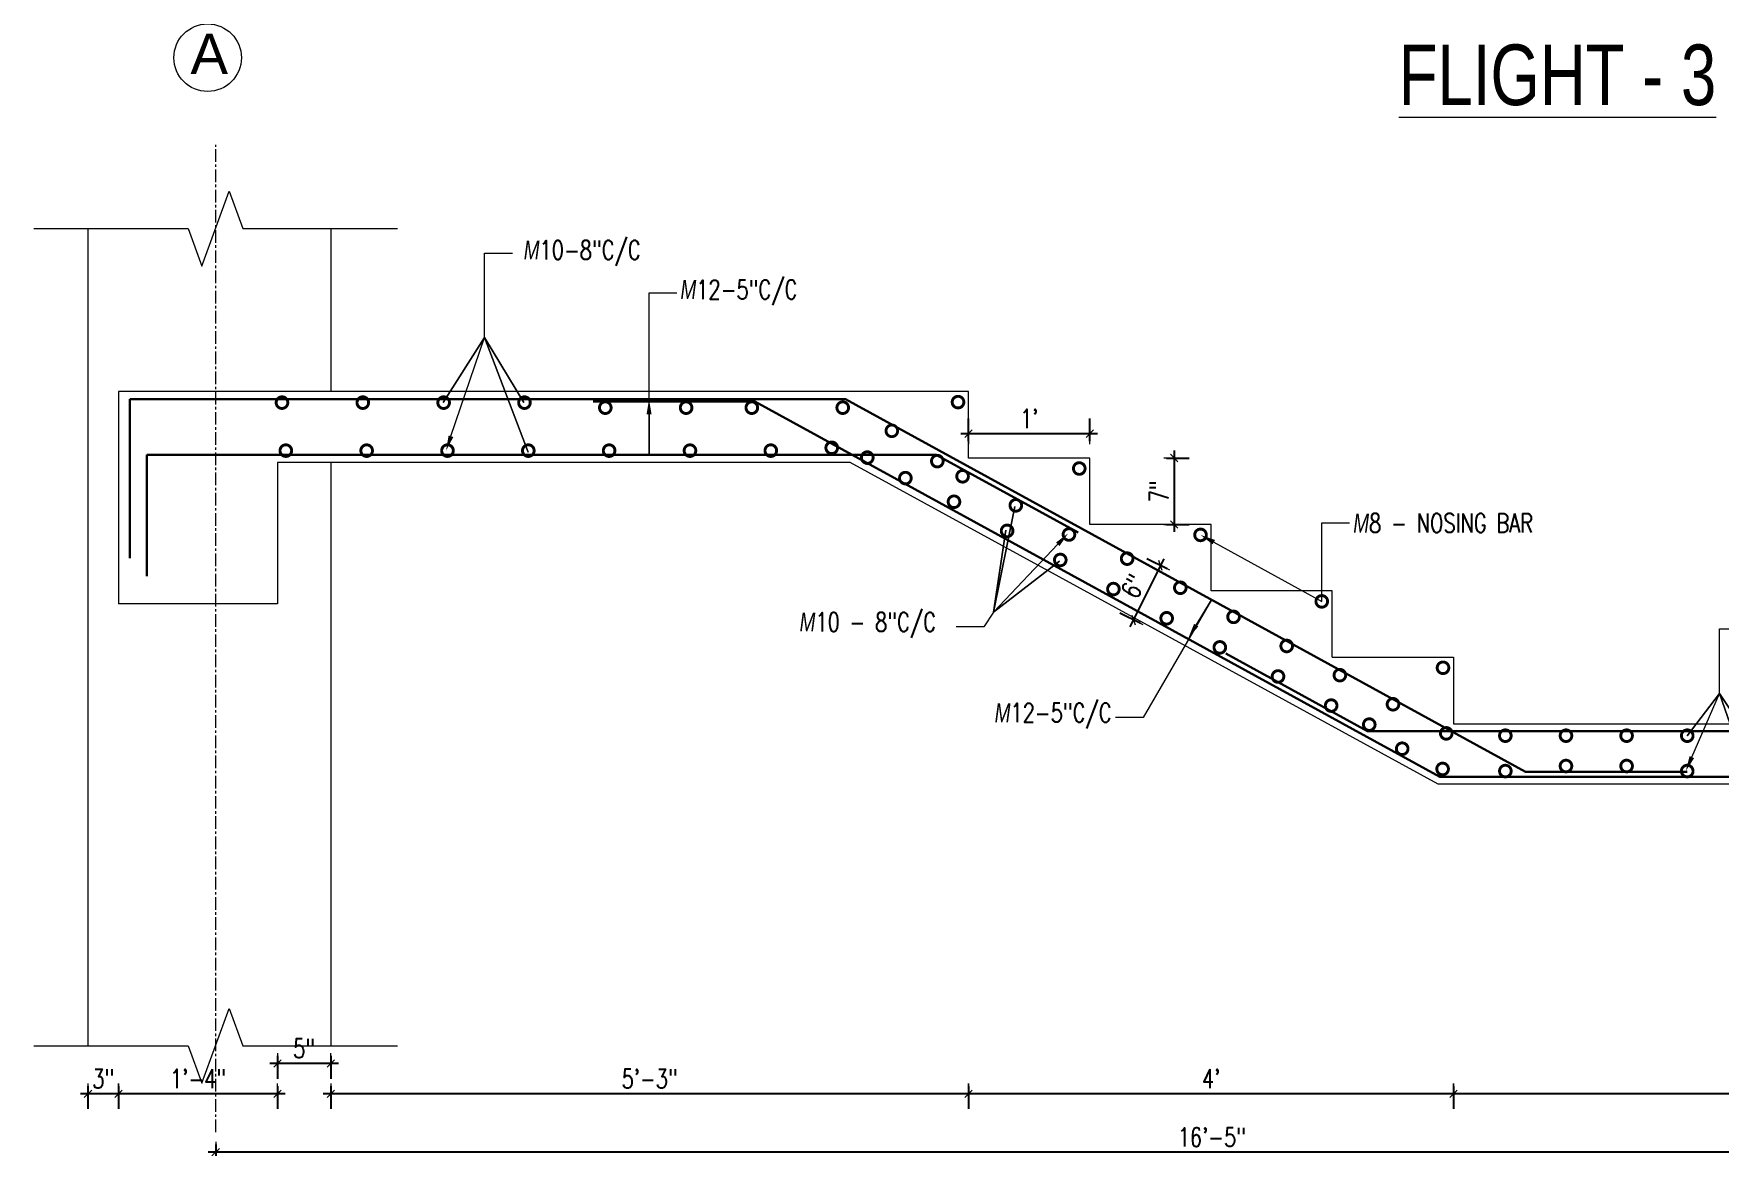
# Model space of a CAD drawing. Header units: inches. Extents: x 0 to 162649, y -36601 to -26324.
# Drawn here: x 159811.9 to 159978.7, y -30762.9 to -30652.8 of the extents above; entities that cross this region are included whole.
import ezdxf
from ezdxf import colors
from ezdxf.entities.mleader import LeaderData, LeaderLine
from ezdxf.enums import TextEntityAlignment as Align
from ezdxf.math import Vec2, Vec3

# ---------------------------------------------------------------- set-up
doc = ezdxf.new("R2010")
doc.units = ezdxf.units.IN
doc.header["$MEASUREMENT"] = 0
doc.linetypes.add('CENTER', pattern=[2, 1.25, -0.25, 0.25, -0.25])
for name, color, linetype, lineweight in [('CENTRE', 253, 'CENTER', 5), ('Dim', 1, 'Continuous', 13), ('Frame', 61, 'Continuous', 9), ('Grid', 9, 'Continuous', 13), ('Line', 31, 'Continuous', 5), ('Rein', 3, 'Continuous', 30), ('TEXT', 7, 'Continuous', 9), ('Title', 4, 'Continuous', 18)]:
    doc.layers.add(name, color=color, linetype=linetype, lineweight=lineweight)
doc.styles.add('Arial', font='arial.ttf', dxfattribs={"width": 0.8})
doc.styles.add('DIM', font='simplex.shx', dxfattribs={"width": 0.75})
doc.styles.add('S20', font='romans.shx', dxfattribs={"width": 0.75})
doc.styles.get("Standard").update_dxf_attribs({"font": 'arial.ttf'})
doc.dimstyles.new('d20', dxfattribs={"dimscale": 24, "dimtxt": 0.078125, "dimasz": 0.03125, "dimexe": 0.0625, "dimexo": 0.03125, "dimgap": 0.015625, "dimtad": 1, "dimtoh": 1, "dimdec": 0, "dimzin": 0, "dimdsep": 46, "dimlunit": 4, "dimtxsty": 'S20', "dimblk": 'OBLIQUE', "dimcen": 0.0625, "dimdle": 0.03125, "dimclrd": 256, "dimclre": 256, "dimclrt": 2, "dimadec": 0, "dimazin": 0, "dimtm": 1e-09, "dimtfac": 1, "dimtdec": 0, "dimtofl": 0, "dimtmove": 1, "dimatfit": 3, "dimfxl": 0.03125, "dimfxlon": 1, "dimtvp": 1, "dimfrac": 1, "dimtzin": 0, "dimarcsym": 0})

# ---------------------------------------------------------------- blocks, each defined once
blk = doc.blocks.new('_DotSmall')
at = {"color": 0, "linetype": 'ByBlock', "const_width": 0.5}
blk.add_lwpolyline([(-0.0625, 0, 1), (0.0625, 0, 1)], format="xyb", close=True, dxfattribs=at)
blk = doc.blocks.new('*U818')
at = {"layer": 'Rein', "xscale": 2.304, "yscale": 2.304, "zscale": 2.304}
blk.add_blockref('_DotSmall', (0, 0), dxfattribs=at)
blk = doc.blocks.new('*U819')
at = {"layer": 'Rein', "color": 0, "linetype": 'ByBlock', "lineweight": -2, "transparency": 16777216}
for p in [(0, 0), (8, 0), (16, 0), (24, 0), (32, 0), (40, 0), (48, 0)]:
    blk.add_blockref('*U818', p, dxfattribs=at)
blk = doc.blocks.new('_Oblique')
for p, q in [((-0.49, -0.49), (0.49, 0.49)), ((0, -1.37), (0, 1.38))]:
    blk.add_line(p, q)
blk = doc.blocks.new('*D833')
at = {"layer": 'Defpoints', "color": 0, "transparency": 16777216}
for p in [(159916.44, -30692.42), (159904.44, -30694.83), (159916.44, -30694.83)]:
    blk.add_point(p, dxfattribs=at)
at = {"layer": 'Dim', "lineweight": -2, "transparency": 16777216}
for p, q in [((159903.69, -30692.42), (159917.19, -30692.42)), ((159904.44, -30693.17), (159904.44, -30690.92)), ((159916.44, -30693.17), (159916.44, -30690.92))]:
    blk.add_line(p, q, dxfattribs=at)
at = {"layer": 'Dim', "lineweight": -2, "transparency": 16777216, "xscale": 0.75, "yscale": 0.75, "zscale": 0.75, "rotation": 180}
blk.add_blockref('_Oblique', (159904.44, -30692.42), dxfattribs=at)
at = {"layer": 'Dim', "lineweight": -2, "transparency": 16777216, "xscale": 0.75, "yscale": 0.75, "zscale": 0.75}
blk.add_blockref('_Oblique', (159916.44, -30692.42), dxfattribs=at)
at = {"layer": 'Dim', "color": 2, "transparency": 16777216, "insert": (159910.44, -30690.93), "char_height": 1.875, "attachment_point": 5, "style": 'S20'}
blk.add_mtext("1'", dxfattribs=at)
blk = doc.blocks.new('*D834')
at = {"layer": 'Defpoints', "color": 0, "transparency": 16777216}
for p in [(159916.44, -30694.83), (159916.44, -30701.4), (159924.79, -30701.4)]:
    blk.add_point(p, dxfattribs=at)
at = {"layer": 'Dim', "lineweight": -2, "transparency": 16777216}
for p, q in [((159924.79, -30694.08), (159924.79, -30702.15)), ((159924.04, -30694.83), (159926.29, -30694.83)), ((159924.04, -30701.4), (159926.29, -30701.4))]:
    blk.add_line(p, q, dxfattribs=at)
at = {"layer": 'Dim', "lineweight": -2, "transparency": 16777216, "xscale": 0.75, "yscale": 0.75, "zscale": 0.75}
for p, rotation in [((159924.79, -30694.83), 90), ((159924.79, -30701.4), 270)]:
    blk.add_blockref('_Oblique', p, dxfattribs=dict(at, rotation=rotation))
at = {"layer": 'Dim', "color": 2, "transparency": 16777216, "insert": (159923.3, -30698.12), "char_height": 1.875, "attachment_point": 5, "rotation": 90, "style": 'S20'}
blk.add_mtext('7"', dxfattribs=at)
blk = doc.blocks.new('*D835')
at = {"layer": 'Defpoints', "color": 0, "transparency": 16777216}
for p in [(159928.44, -30707.97), (159920.76, -30710.86), (159925.77, -30713.35)]:
    blk.add_point(p, dxfattribs=at)
at = {"layer": 'Dim', "lineweight": -2, "transparency": 16777216}
for p, q in [((159923.76, -30704.81), (159920.42, -30711.53)), ((159924.1, -30705.81), (159922.09, -30704.81)), ((159921.43, -30711.19), (159919.41, -30710.19))]:
    blk.add_line(p, q, dxfattribs=at)
at = {"layer": 'Dim', "lineweight": -2, "transparency": 16777216, "xscale": 0.75, "yscale": 0.75, "zscale": 0.75}
for p, rotation in [((159923.43, -30705.48), 63.56114500815102), ((159920.76, -30710.86), 243.561145008151)]:
    blk.add_blockref('_Oblique', p, dxfattribs=dict(at, rotation=rotation))
at = {"layer": 'Dim', "color": 2, "transparency": 16777216, "insert": (159920.76, -30707.51), "char_height": 1.875, "attachment_point": 5, "rotation": 63.5611, "style": 'S20'}
blk.add_mtext('6"', dxfattribs=at)
blk = doc.blocks.new('*D866')
at = {"layer": 'Defpoints', "color": 0, "transparency": 16777216}
for p in [(159952.44, -30721.12), (160014.51, -30753), (159952.44, -30757.75)]:
    blk.add_point(p, dxfattribs=at)
at = {"layer": 'Dim', "lineweight": -2, "transparency": 16777216}
for p, q in [((159952.44, -30757), (159952.44, -30759.25)), ((160014.51, -30757), (160014.51, -30759.25)), ((160015.26, -30757.75), (159951.69, -30757.75))]:
    blk.add_line(p, q, dxfattribs=at)
at = {"layer": 'Dim', "lineweight": -2, "transparency": 16777216, "xscale": 0.75, "yscale": 0.75, "zscale": 0.75, "rotation": 180}
blk.add_blockref('_Oblique', (159952.44, -30757.75), dxfattribs=at)
at = {"layer": 'Dim', "lineweight": -2, "transparency": 16777216, "xscale": 0.75, "yscale": 0.75, "zscale": 0.75}
blk.add_blockref('_Oblique', (160014.51, -30757.75), dxfattribs=at)
at = {"layer": 'Dim', "color": 2, "transparency": 16777216, "insert": (159983.48, -30756.26), "char_height": 1.875, "attachment_point": 5, "style": 'S20'}
blk.add_mtext('5\'-2"', dxfattribs=at)
blk = doc.blocks.new('*D867')
at = {"layer": 'Defpoints', "color": 0, "transparency": 16777216}
for p in [(159904.44, -30688.26), (159952.44, -30721.12), (159904.44, -30757.75)]:
    blk.add_point(p, dxfattribs=at)
at = {"layer": 'Dim', "lineweight": -2, "transparency": 16777216}
for p, q in [((159904.44, -30757), (159904.44, -30759.25)), ((159952.44, -30757), (159952.44, -30759.25)), ((159953.19, -30757.75), (159903.69, -30757.75))]:
    blk.add_line(p, q, dxfattribs=at)
at = {"layer": 'Dim', "lineweight": -2, "transparency": 16777216, "xscale": 0.75, "yscale": 0.75, "zscale": 0.75, "rotation": 180}
blk.add_blockref('_Oblique', (159904.44, -30757.75), dxfattribs=at)
at = {"layer": 'Dim', "lineweight": -2, "transparency": 16777216, "xscale": 0.75, "yscale": 0.75, "zscale": 0.75}
blk.add_blockref('_Oblique', (159952.44, -30757.75), dxfattribs=at)
at = {"layer": 'Dim', "color": 2, "transparency": 16777216, "insert": (159928.44, -30756.26), "char_height": 1.875, "attachment_point": 5, "style": 'S20'}
blk.add_mtext("4'", dxfattribs=at)
blk = doc.blocks.new('*D868')
at = {"layer": 'Defpoints', "color": 0, "transparency": 16777216}
for p in [(159904.44, -30688.26), (159841.32, -30698.26), (159841.32, -30757.75)]:
    blk.add_point(p, dxfattribs=at)
at = {"layer": 'Dim', "lineweight": -2, "transparency": 16777216}
for p, q in [((159841.32, -30757), (159841.32, -30759.25)), ((159904.44, -30757), (159904.44, -30759.25)), ((159905.19, -30757.75), (159840.57, -30757.75))]:
    blk.add_line(p, q, dxfattribs=at)
at = {"layer": 'Dim', "lineweight": -2, "transparency": 16777216, "xscale": 0.75, "yscale": 0.75, "zscale": 0.75, "rotation": 180}
blk.add_blockref('_Oblique', (159841.32, -30757.75), dxfattribs=at)
at = {"layer": 'Dim', "lineweight": -2, "transparency": 16777216, "xscale": 0.75, "yscale": 0.75, "zscale": 0.75}
blk.add_blockref('_Oblique', (159904.44, -30757.75), dxfattribs=at)
at = {"layer": 'Dim', "color": 2, "transparency": 16777216, "insert": (159872.88, -30756.26), "char_height": 1.875, "attachment_point": 5, "style": 'S20'}
blk.add_mtext('5\'-3"', dxfattribs=at)
blk = doc.blocks.new('*D869')
at = {"layer": 'Defpoints', "color": 0, "transparency": 16777216}
for p in [(159820.3, -30709.26), (159836.05, -30709.26), (159820.3, -30757.75)]:
    blk.add_point(p, dxfattribs=at)
at = {"layer": 'Dim', "lineweight": -2, "transparency": 16777216}
for p, q in [((159820.3, -30757), (159820.3, -30759.25)), ((159836.05, -30757), (159836.05, -30759.25)), ((159836.8, -30757.75), (159819.55, -30757.75))]:
    blk.add_line(p, q, dxfattribs=at)
at = {"layer": 'Dim', "lineweight": -2, "transparency": 16777216, "xscale": 0.75, "yscale": 0.75, "zscale": 0.75, "rotation": 180}
blk.add_blockref('_Oblique', (159820.3, -30757.75), dxfattribs=at)
at = {"layer": 'Dim', "lineweight": -2, "transparency": 16777216, "xscale": 0.75, "yscale": 0.75, "zscale": 0.75}
blk.add_blockref('_Oblique', (159836.05, -30757.75), dxfattribs=at)
at = {"layer": 'Dim', "color": 2, "transparency": 16777216, "insert": (159828.18, -30756.26), "char_height": 1.875, "attachment_point": 5, "style": 'S20'}
blk.add_mtext('1\'-4"', dxfattribs=at)
blk = doc.blocks.new('*D870')
at = {"layer": 'Defpoints', "color": 0, "transparency": 16777216}
for p in [(159817.29, -30672.12), (159820.3, -30709.26), (159817.29, -30757.75)]:
    blk.add_point(p, dxfattribs=at)
at = {"layer": 'Dim', "lineweight": -2, "transparency": 16777216}
for p, q in [((159817.29, -30757), (159817.29, -30759.25)), ((159820.3, -30757), (159820.3, -30759.25)), ((159821.05, -30757.75), (159816.54, -30757.75))]:
    blk.add_line(p, q, dxfattribs=at)
at = {"layer": 'Dim', "lineweight": -2, "transparency": 16777216, "xscale": 0.75, "yscale": 0.75, "zscale": 0.75, "rotation": 180}
blk.add_blockref('_Oblique', (159817.29, -30757.75), dxfattribs=at)
at = {"layer": 'Dim', "lineweight": -2, "transparency": 16777216, "xscale": 0.75, "yscale": 0.75, "zscale": 0.75}
blk.add_blockref('_Oblique', (159820.3, -30757.75), dxfattribs=at)
at = {"layer": 'Dim', "color": 2, "transparency": 16777216, "insert": (159818.8, -30756.26), "char_height": 1.875, "attachment_point": 5, "style": 'S20'}
blk.add_mtext('3"', dxfattribs=at)
blk = doc.blocks.new('*D871')
at = {"layer": 'Defpoints', "color": 0, "transparency": 16777216}
for p in [(159836.05, -30695.26), (159841.32, -30695.26), (159836.05, -30754.75)]:
    blk.add_point(p, dxfattribs=at)
at = {"layer": 'Dim', "lineweight": -2, "transparency": 16777216}
for p, q in [((159836.05, -30754), (159836.05, -30756.25)), ((159841.32, -30754), (159841.32, -30756.25)), ((159842.07, -30754.75), (159835.3, -30754.75))]:
    blk.add_line(p, q, dxfattribs=at)
at = {"layer": 'Dim', "lineweight": -2, "transparency": 16777216, "xscale": 0.75, "yscale": 0.75, "zscale": 0.75, "rotation": 180}
blk.add_blockref('_Oblique', (159836.05, -30754.75), dxfattribs=at)
at = {"layer": 'Dim', "lineweight": -2, "transparency": 16777216, "xscale": 0.75, "yscale": 0.75, "zscale": 0.75}
blk.add_blockref('_Oblique', (159841.32, -30754.75), dxfattribs=at)
at = {"layer": 'Dim', "color": 2, "transparency": 16777216, "insert": (159838.68, -30753.26), "char_height": 1.875, "attachment_point": 5, "style": 'S20'}
blk.add_mtext('5"', dxfattribs=at)
blk = doc.blocks.new('*D872')
at = {"layer": 'Defpoints', "color": 0, "transparency": 16777216}
for p in [(159829.93, -30741.12), (160027.12, -30741.12), (159829.93, -30763.53)]:
    blk.add_point(p, dxfattribs=at)
at = {"layer": 'Dim', "lineweight": -2, "transparency": 16777216}
for p, q in [((160027.87, -30763.53), (159829.18, -30763.53)), ((159829.93, -30762.78), (159829.93, -30765.03)), ((160027.12, -30762.78), (160027.12, -30765.03))]:
    blk.add_line(p, q, dxfattribs=at)
at = {"layer": 'Dim', "lineweight": -2, "transparency": 16777216, "xscale": 0.75, "yscale": 0.75, "zscale": 0.75, "rotation": 180}
blk.add_blockref('_Oblique', (159829.93, -30763.53), dxfattribs=at)
at = {"layer": 'Dim', "lineweight": -2, "transparency": 16777216, "xscale": 0.75, "yscale": 0.75, "zscale": 0.75}
blk.add_blockref('_Oblique', (160027.12, -30763.53), dxfattribs=at)
at = {"layer": 'Dim', "color": 2, "transparency": 16777216, "insert": (159928.52, -30762.04), "char_height": 1.875, "attachment_point": 5, "style": 'S20'}
blk.add_mtext('16\'-5"', dxfattribs=at)
blk = doc.blocks.new('Grid_Ver')
at = {"lineweight": 5}
blk.add_line((0, 131), (0, 0), dxfattribs=at)
blk.add_circle((0, 385), 254, dxfattribs=at)
blk.add_attdef('A', text='', height=200).set_placement((2, 300), align=Align.CENTER)

msp = doc.modelspace()

# ---------------------------------------------------------------- linework, layer by layer
at = {"layer": 'CENTRE'}
msp.add_line((159829.93, -30761.53), (159829.93, -30663.83), dxfattribs=at)
at = {"layer": 'Frame'}
for p, q in [((159817.29, -30672.12), (159817.29, -30753)), ((159841.32, -30672.12), (159841.32, -30688.26)), ((159841.32, -30695.26), (159841.32, -30753)), ((159940.44, -30714.54), (159952.44, -30714.54)), ((159952.44, -30714.54), (159952.44, -30721.12)), ((159952.44, -30721.12), (160034.12, -30721.12))]:
    msp.add_line(p, q, dxfattribs=at)
for points in [[(159940.44, -30714.54), (159940.44, -30707.97), (159928.44, -30707.97), (159928.44, -30701.4), (159916.44, -30701.4), (159916.44, -30694.83), (159904.44, -30694.83), (159904.44, -30688.26), (159820.3, -30688.26), (159820.3, -30709.26)], [(160018.12, -30741.12), (160018.12, -30727.12), (159950.91, -30727.12), (159892.73, -30695.26), (159836.05, -30695.26), (159836.05, -30709.26), (159820.3, -30709.26)]]:
    msp.add_lwpolyline(points, dxfattribs=at)
at = {"layer": 'Line'}
for points in [[(159811.92, -30672.12), (159827.22, -30672.12), (159828.57, -30675.83), (159831.27, -30668.42), (159832.62, -30672.12), (159847.92, -30672.12)], [(159811.92, -30753), (159827.22, -30753), (159828.57, -30756.71), (159831.27, -30749.29), (159832.62, -30753), (159847.92, -30753)]]:
    msp.add_lwpolyline(points, dxfattribs=at)
at = {"layer": 'Rein'}
for p, q in [((159892.25, -30689.01), (159821.44, -30689.01)), ((159821.44, -30689.01), (159821.44, -30704.75)), ((159892.25, -30689.01), (159959.55, -30725.87)), ((159883.29, -30689.23), (159867.29, -30689.23)), ((159951.1, -30726.37), (159883.29, -30689.23)), ((159901.25, -30694.51), (159823.1, -30694.51)), ((159823.1, -30694.51), (159823.1, -30706.53)), ((159901.25, -30694.51), (159915.29, -30702.19)), ((159943.92, -30721.87), (159929.89, -30714.18)), ((159943.92, -30721.87), (160032.81, -30721.87)), ((159951.1, -30726.37), (160032.06, -30726.37)), ((159959.55, -30725.87), (159975.55, -30725.87))]:
    msp.add_line(p, q, dxfattribs=at)

# ---------------------------------------------------------------- block references
at = {"layer": 'Grid'}
ref = msp.add_blockref('Grid_Ver', (159829.13, -30650.15), dxfattribs=dict(at, xscale=0.01316249999654247, yscale=0.01316249999654247, zscale=0.01316249999654247, rotation=180))
ref.add_attrib('A', 'A', dxfattribs={"layer": '0', "height": 4}).set_placement((159829.29, -30656.84), align=Align.CENTER)
at = {"layer": 'Rein', "yscale": 2.304, "zscale": 2.304}
for p, xscale in [((159836.49, -30689.35), 2.304), ((159844.49, -30689.35), 2.304), ((159852.49, -30689.35), 2.304), ((159860.49, -30689.35), 2.304), ((159903.4, -30689.3), 2.304), ((159868.49, -30689.85), 2.304), ((159876.49, -30689.85), 2.304), ((159882.99, -30689.85), 2.304), ((159891.99, -30689.85), 2.304), ((159915.4, -30695.87), 2.304), ((159927.4, -30702.44), 2.304), ((159939.4, -30709.02), 2.304), ((159951.4, -30715.59), 2.304), ((159957.57, -30722.31, 0.21), -2.304), ((159963.57, -30722.31, 0.21), -2.304), ((159969.57, -30722.31, 0.21), -2.304), ((159975.57, -30722.31, 0.21), -2.304), ((159957.57, -30725.81, 0.21), -2.304), ((159963.57, -30725.31, 0.21), -2.304), ((159969.57, -30725.31, 0.21), -2.304), ((159975.57, -30725.81, 0.21), -2.304)]:
    msp.add_blockref('_DotSmall', p, dxfattribs=dict(at, xscale=xscale))
at = {"layer": 'Rein', "xscale": -2.304000000000001, "yscale": 2.304000000000001, "zscale": 2.304, "rotation": 331.2928008860916}
for p in [(159896.85, -30692.14), (159890.9, -30693.82), (159894.42, -30694.79), (159901.35, -30695.14), (159903.85, -30696.64), (159898.19, -30696.82), (159903, -30699.16), (159909.12, -30699.52), (159908.26, -30702.04), (159914.38, -30702.4), (159913.52, -30704.92), (159920.14, -30704.79), (159918.78, -30707.8), (159925.4, -30707.67), (159924.05, -30710.69), (159930.67, -30710.55), (159935.93, -30713.43), (159929.31, -30713.57), (159935.07, -30716.45), (159941.19, -30716.32), (159940.33, -30719.33), (159946.45, -30719.2), (159944.1, -30721.21), (159951.72, -30722.08), (159947.36, -30723.6), (159951.36, -30725.6)]:
    msp.add_blockref('_DotSmall', p, dxfattribs=at)
at = {"layer": 'Rein'}
msp.add_blockref('*U819', (159836.87, -30694.1), dxfattribs=at)

# ---------------------------------------------------------------- dimensions: what is measured, and where the dimension line sits
at = {"layer": 'Dim'}
for base, p1, p2, angle, picture, middle in [((159817.29, -30757.75), (159820.3, -30709.26), (159817.29, -30672.12), 180, '*D870', (159818.8, -30756.26)), ((159841.32, -30757.75), (159904.44, -30688.26), (159841.32, -30698.26), 180, '*D868', (159872.88, -30756.26)), ((159904.44, -30757.75), (159952.44, -30721.12), (159904.44, -30688.26), 180, '*D867', (159928.44, -30756.26)), ((159924.79, -30701.4), (159916.44, -30694.83), (159916.44, -30701.4), 90, '*D834', (159923.3, -30698.12)), ((159836.05, -30754.75), (159841.32, -30695.26), (159836.05, -30695.26), 180, '*D871', (159838.68, -30753.26)), ((159820.3, -30757.75), (159836.05, -30709.26), (159820.3, -30709.26), 180, '*D869', (159828.18, -30756.26)), ((159952.44, -30757.75), (160014.51, -30753), (159952.44, -30721.12), 180, '*D866', (159983.48, -30756.26)), ((159829.93, -30763.53), (160027.12, -30741.12), (159829.93, -30741.12), 180, '*D872', (159928.52, -30762.04))]:
    dim = msp.add_linear_dim(base=base, p1=p1, p2=p2, angle=angle, dimstyle='d20', dxfattribs=at)
    dim.commit()
    dim.dimension.update_dxf_attribs({"geometry": picture, "text_midpoint": middle})
dim = msp.add_linear_dim(base=(159916.44, -30692.42), p1=(159904.44, -30694.83), p2=(159916.44, -30694.83), dimstyle='d20', dxfattribs=at)
dim.commit()
dim.dimension.update_dxf_attribs({"geometry": '*D833', "text_midpoint": (159910.44, -30690.93)})
dim = msp.add_aligned_dim(p1=(159928.44, -30707.97), p2=(159925.77, -30713.35), distance=-5.6, dimstyle='d20', dxfattribs=at)
dim.commit()
dim.dimension.update_dxf_attribs({"geometry": '*D835', "text_midpoint": (159920.76, -30707.51)})

# ---------------------------------------------------------------- leaders
at = {"layer": 'TEXT'}
ml = msp.add_multileader_mtext('Standard', dxfattribs=at)
ml.set_content('{\\Fgothici|c0;M\\Fromans|c0;10-8"C/C}', color=256, style='DIM')
ml.set_leader_properties(color=1, linetype='ByLayer', lineweight=9)
ml.build(insert=Vec2(0, 0))
ml.multileader.update_dxf_attribs({"text_right_attachment_type": 2, "dogleg_length": 0.114, "arrow_head_size": 1.5, "scale": 24})
ctx = ml.context
ctx.base_point, ctx.scale, ctx.char_height, ctx.arrow_head_size, ctx.landing_gap_size, ctx.plane_origin = Vec3(159859.29, -30674.56), 24, 1.875, 1.5, 0.375, Vec3(159856.73, -30693.08)
ctx.right_attachment, ctx.text_align_type = 2, 2
notes = []
notes.append((ctx, [(0, (1, 1, 0), (159856.55, -30674.56), (1, 0), 2.74, [(7, [(159852.73, -30694.1), (159856.55, -30682.91), (159852.43, -30689.35), (159856.55, -30682.91), (159860.43, -30689.35), (159856.55, -30682.91), (159860.87, -30694.24), (159856.55, -30682.91)], 0, [])])]))
ctx.mtext.insert, ctx.mtext.alignment, ctx.mtext.flow_direction = Vec3(159871.99, -30673.31), 3, 5
ml = msp.add_multileader_mtext('Standard', dxfattribs=at)
ml.set_content('{\\Fgothici|c0;M\\Fromans|c0;12-5"C/C}', color=256, style='DIM')
ml.set_leader_properties(color=1, linetype='ByLayer', lineweight=9)
ml.build(insert=Vec2(0, 0))
ml.multileader.update_dxf_attribs({"text_right_attachment_type": 2, "dogleg_length": 0.25, "arrow_head_size": 1.5, "scale": 24})
ctx = ml.context
ctx.base_point, ctx.scale, ctx.char_height, ctx.arrow_head_size, ctx.landing_gap_size, ctx.plane_origin = Vec3(159875.56, -30678.47), 24, 1.875, 1.5, 0.375, Vec3(159867.32, -30687.21)
ctx.right_attachment = 2
notes.append((ctx, [(0, (1, 1, 0), (159872.82, -30678.47), (1, 0), 2.74, [(0, [(159872.82, -30689.01), (159872.82, -30694.51)], 0, [])])]))
ctx.mtext.insert, ctx.mtext.flow_direction = Vec3(159875.93, -30677.22), 5
ml = msp.add_multileader_mtext('Standard', dxfattribs=at)
ml.set_content('{\\Fgothici|c0;M\\Fromans|c0;10 - 8"C/C}', color=256, style='DIM')
ml.set_leader_properties(color=1, linetype='ByLayer', lineweight=9)
ml.build(insert=Vec2(0, 0))
ml.multileader.update_dxf_attribs({"text_right_attachment_type": 2, "dogleg_length": 0.114, "arrow_head_size": 1.5, "scale": 24})
ctx = ml.context
ctx.base_point, ctx.scale, ctx.char_height, ctx.arrow_head_size, ctx.landing_gap_size, ctx.plane_origin = Vec3(159887.35, -30711.37), 24, 1.875, 1.5, 0.375, Vec3(159906.74, -30699.93)
ctx.right_attachment = 2
notes.append((ctx, [(0, (1, 1, 0), (159905.96, -30711.55), (-1, 0), 2.74, [(7, [(159914.3, -30702.28), (159906.91, -30710.1), (159913.45, -30705.05), (159906.91, -30710.1), (159908.13, -30701.97), (159906.91, -30710.1), (159909.01, -30699.62), (159906.91, -30710.1)], 0, [])])]))
ctx.mtext.insert, ctx.mtext.flow_direction = Vec3(159887.72, -30710.12), 5
ml = msp.add_multileader_mtext('Standard', dxfattribs=at)
ml.set_content('{\\Fgothici|c0;\\W0.75;M\\Fromans|c0;8 - NOSING BAR}', color=256, style='DIM')
ml.set_leader_properties(color=1, linetype='ByLayer', lineweight=9)
ml.build(insert=Vec2(0, 0))
ml.multileader.update_dxf_attribs({"text_right_attachment_type": 2, "dogleg_length": 0.25, "arrow_head_size": 1.5, "scale": 24})
ctx = ml.context
ctx.base_point, ctx.scale, ctx.char_height, ctx.arrow_head_size, ctx.landing_gap_size, ctx.plane_origin = Vec3(159942.14, -30701.26), 24, 1.875, 1.5, 0.375, Vec3(159935.16, -30705.55)
ctx.right_attachment = 2
notes.append((ctx, [(0, (1, 1, 0), (159939.41, -30701.26), (1, 0), 2.74, [(0, [(159927.4, -30702.44), (159939.4, -30709.02)], 0, [])])]))
ctx.mtext.insert, ctx.mtext.flow_direction = Vec3(159942.52, -30700.33), 5
ml = msp.add_multileader_mtext('Standard', dxfattribs=at)
ml.set_content('{\\Fgothici|c0;M\\Fromans|c0;12-5"C/C}', color=256, style='DIM')
ml.set_leader_properties(color=1, linetype='ByLayer', lineweight=9)
ml.build(insert=Vec2(0, 0))
ml.multileader.update_dxf_attribs({"text_right_attachment_type": 2, "dogleg_length": 0.25, "arrow_head_size": 1.5, "scale": 24})
ctx = ml.context
ctx.base_point, ctx.scale, ctx.char_height, ctx.arrow_head_size, ctx.landing_gap_size, ctx.plane_origin = Vec3(159905.91, -30720.35), 24, 1.875, 1.5, 0.375, Vec3(159926.73, -30728.57)
ctx.right_attachment, ctx.text_align_type = 2, 2
notes.append((ctx, [(0, (1, 1, 0), (159921.71, -30720.52), (-1, 0), 2.74, [(0, [(159926.2, -30712.65), (159928.49, -30708.85)], 0, [])])]))
ctx.mtext.insert, ctx.mtext.alignment, ctx.mtext.flow_direction = Vec3(159918.6, -30719.1), 3, 5
ml = msp.add_multileader_mtext('Standard', dxfattribs=at)
ml.set_content('{\\Fgothici|c0;M\\Fromans|c0;12-5"C/C}', color=256, style='DIM')
ml.set_leader_properties(color=1, linetype='ByLayer', lineweight=9)
ml.build(insert=Vec2(0, 0))
ml.multileader.update_dxf_attribs({"text_right_attachment_type": 2, "dogleg_length": 0.114, "arrow_head_size": 1.5, "scale": 24})
ctx = ml.context
ctx.base_point, ctx.scale, ctx.char_height, ctx.arrow_head_size, ctx.landing_gap_size, ctx.plane_origin = Vec3(159981.49, -30711.72, 0.21), 24, 1.875, 1.5, 0.375, Vec3(159979.68, -30726.11, 0.21)
ctx.right_attachment, ctx.text_align_type = 2, 2
notes.append((ctx, [(0, (1, 1, 0), (159978.75, -30711.72, 0.21), (1, 0), 2.74, [(7, [(159975.43, -30725.81, 0.21), (159978.75, -30718.13, 0.21), (159975.57, -30722.31, 0.21), (159978.75, -30718.13, 0.21), (159981.57, -30722.31, 0.21), (159978.75, -30718.13, 0.21), (159981.43, -30725.81, 0.21), (159978.75, -30718.13, 0.21)], 0, [])])]))
ctx.mtext.insert, ctx.mtext.alignment, ctx.mtext.flow_direction = Vec3(159994.19, -30710.47, 0.21), 3, 5
at = {"layer": 'Title'}
ml = msp.add_multileader_mtext('Standard', dxfattribs=at)
ml.set_content('{\\W0.75;\\LFLIGHT - 3}', color=256, style='Arial')
ml.set_leader_properties(color=1, linetype='ByLayer', lineweight=9)
ml.build(insert=Vec2(0, 0))
ml.multileader.update_dxf_attribs({"leader_type": 0, "has_dogleg": 0, "text_left_attachment_type": 5, "text_right_attachment_type": 5, "dogleg_length": 0, "arrow_head_size": 2.25, "scale": 48})
ctx = ml.context
ctx.base_point, ctx.scale, ctx.char_height, ctx.arrow_head_size, ctx.landing_gap_size, ctx.plane_origin = Vec3(159947.42, -30661.21), 48, 6, 2.25, 0, Vec3(159938.03, -30665.05)
ctx.left_attachment, ctx.right_attachment, ctx.text_align_type = 5, 5, 1
notes.append((ctx, [(0, (1, 1, 0), (159947.42, -30661.21), (1, 0), 0, [(0, [(159947.42, -30660.71)], 0, [])])]))
ctx.mtext.insert, ctx.mtext.alignment, ctx.mtext.flow_direction = Vec3(159962.73, -30653.91), 2, 5
for ctx, leaders in notes:
    for number, flags, end, landing, length, lines in leaders:
        leader = LeaderData()
        leader.index, (leader.has_last_leader_line, leader.has_dogleg_vector, leader.attachment_direction) = number, flags
        leader.last_leader_point, leader.dogleg_vector, leader.dogleg_length = Vec3(end), Vec3(landing), length
        for number, points, colour, breaks in lines:
            line = LeaderLine()
            line.index, line.vertices, line.color, line.breaks = number, Vec3.list(points), colors.encode_raw_color(colour), breaks
            leader.lines.append(line)
        ctx.leaders.append(leader)

doc.saveas('drawing.dxf')
